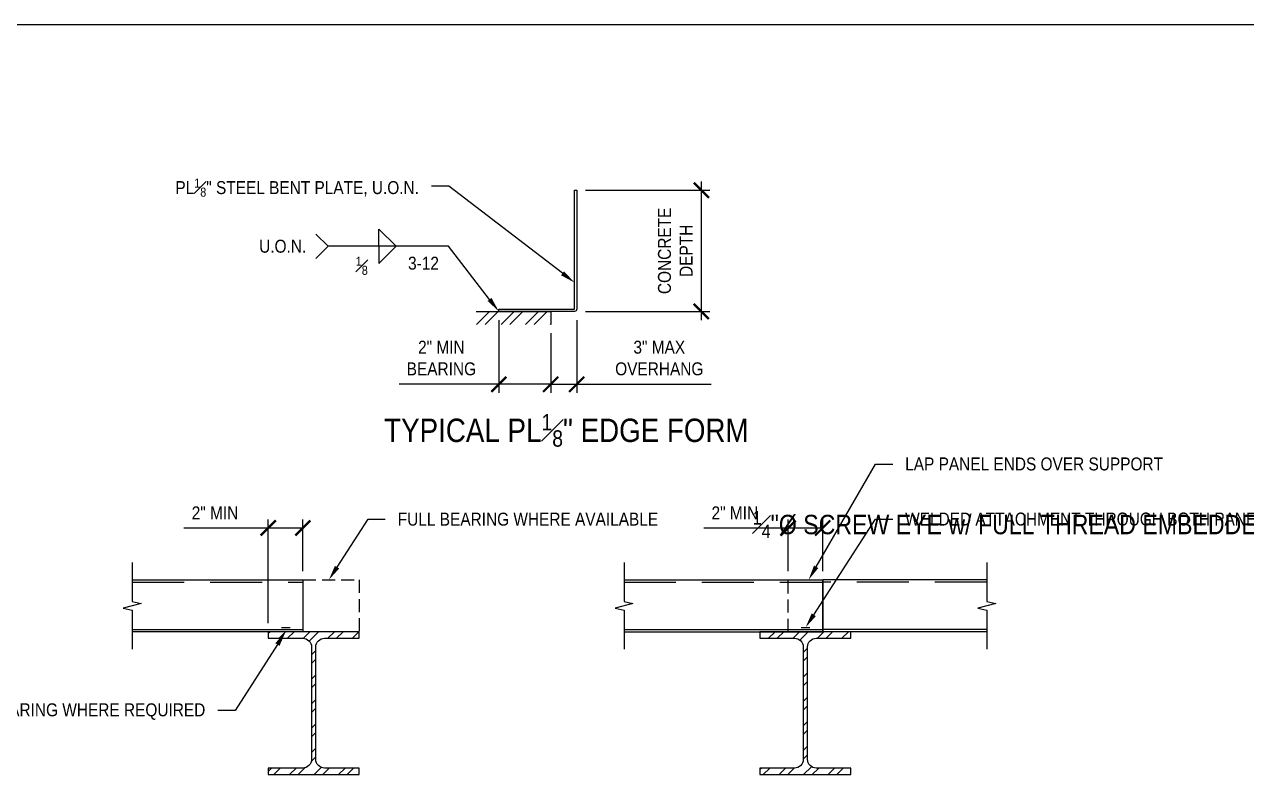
# Model space of a CAD drawing. Header units: inches. Extents: x -16404 to 14624, y -1591 to 16152.
# Drawn here: x -15316.9 to -15246.3, y 7580.7 to 7624 of the extents above; entities that cross this region are included whole.
import ezdxf
from ezdxf import colors
from ezdxf.entities.mleader import LeaderData, LeaderLine
from ezdxf.math import Vec2, Vec3

# ---------------------------------------------------------------- set-up
doc = ezdxf.new("R2010")
doc.units = ezdxf.units.IN
doc.header["$LTSCALE"] = 24
doc.header["$MEASUREMENT"] = 0
doc.linetypes.add('HIDDEN2', pattern=[0.1875, 0.125, -0.0625])
doc.linetypes.add('HIDDEN8', pattern=[0.04625, 0.03125, -0.015])
doc.layers.get('0').update_dxf_attribs({"linetype": 'CONTINUOUS'})
doc.layers.get('DefPoints').update_dxf_attribs({"color": 251, "linetype": 'CONTINUOUS'})
for name, color, linetype in [('S-ANNO-DIMS', 2, 'CONTINUOUS'), ('S-ANNO-NOTE', 4, 'CONTINUOUS'), ('S-BREAK', 2, 'CONTINUOUS'), ('S-STEEL', 4, 'CONTINUOUS')]:
    doc.layers.add(name, color=color, linetype=linetype)
doc.layers.add('S-ANNO-GRID-NONPLOT', color=251, linetype='CONTINUOUS', plot=False)
doc.layers.add('S-HATCH1', color=1, linetype='CONTINUOUS', transparency=0.5)
doc.styles.add('Arial', font='arial.ttf', dxfattribs={"width": 0.85})
doc.dimstyles.new('DIM-8$0', dxfattribs={"dimscale": 8, "dimtxt": 0.09375, "dimasz": 0.109375, "dimexe": 0.0625, "dimexo": 0.0625, "dimgap": 0.0625, "dimtad": 1, "dimdec": 4, "dimzin": 11, "dimdsep": 46, "dimlunit": 4, "dimtxsty": 'Arial', "dimblk1": 'ARCHTICK', "dimblk2": 'ARCHTICK', "dimsah": 1, "dimcen": 0.125, "dimdle": 0.0625, "dimclrd": 256, "dimclre": 256, "dimclrt": 4, "dimadec": 0, "dimazin": 0, "dimtfac": 1, "dimtdec": 4, "dimtmove": 0, "dimatfit": 3, "dimldrblk": 'ARCHTICK', "dimfxl": 1, "dimtolj": 1, "dimtzin": 11, "dimarcsym": 0})

# ---------------------------------------------------------------- blocks, each defined once
blk = doc.blocks.new('W8x21')
at = {"layer": 'S-HATCH1'}
h = blk.add_hatch(dxfattribs=at)
h.set_pattern_fill('STEEL', color=256, scale=8, style=0)
h.set_pattern_definition([(45, (-55.7914, -336.0449), (-0.7071068, 0.7071068), []), (45, (-55.7914, -335.5449), (-0.7071068, 0.7071068), [])])
edge = h.paths.add_edge_path()
edge.add_line((2.625, -4.125), (2.625, -3.75))
edge.add_line((2.625, -3.75), (0.625, -3.75))
edge.add_arc((0.625, -3.25), 0.5, 180, 270, ccw=False)
edge.add_line((0.125, -3.25), (0.125, 3.25))
edge.add_arc((0.625, 3.25), 0.5, 90, 180, ccw=False)
edge.add_line((0.625, 3.75), (2.625, 3.75))
edge.add_line((2.625, 3.75), (2.625, 4.125))
edge.add_line((2.625, 4.125), (-2.625, 4.125))
edge.add_line((-2.625, 4.125), (-2.625, 3.75))
edge.add_line((-2.625, 3.75), (-0.625, 3.75))
edge.add_arc((-0.625, 3.25), 0.5, 0, 90, ccw=False)
edge.add_line((-0.125, 3.25), (-0.125, -3.25))
edge.add_arc((-0.625, -3.25), 0.5, -90, 0, ccw=False)
edge.add_line((-0.625, -3.75), (-2.625, -3.75))
edge.add_line((-2.625, -3.75), (-2.625, -4.125))
edge.add_line((-2.625, -4.125), (2.625, -4.125))
at = {"layer": 'S-STEEL'}
blk.add_lwpolyline([(2.625, -4.125), (2.625, -3.75), (0.625, -3.75, -0.414214), (0.125, -3.25), (0.125, 3.25, -0.414214), (0.625, 3.75), (2.625, 3.75), (2.625, 4.125), (-2.625, 4.125), (-2.625, 3.75), (-0.625, 3.75, -0.414214), (-0.125, 3.25), (-0.125, -3.25, -0.414214), (-0.625, -3.75), (-2.625, -3.75), (-2.625, -4.125)], format="xyb", close=True, dxfattribs=at)
blk = doc.blocks.new('_ARCHTICK')
at = {"color": 0, "linetype": 'ByBlock', "const_width": 0.15}
blk.add_lwpolyline([(-0.5, -0.5), (0.5, 0.5)], dxfattribs=at)
blk = doc.blocks.new('*D2196')
at = {"layer": 'DefPoints', "color": 0, "transparency": 16777216}
for p in [(-15270.784, 7594.897), (-15272.784, 7591.9), (-15270.784, 7591.9)]:
    blk.add_point(p, dxfattribs=at)
at = {"layer": 'S-ANNO-DIMS', "lineweight": -2, "transparency": 16777216}
for p, q in [((-15272.784, 7594.897), (-15277.655, 7594.897)), ((-15270.784, 7594.897), (-15273.284, 7594.897)), ((-15272.784, 7592.4), (-15272.784, 7595.397)), ((-15270.784, 7592.4), (-15270.784, 7595.397))]:
    blk.add_line(p, q, dxfattribs=at)
at = {"layer": 'S-ANNO-DIMS', "lineweight": -2, "transparency": 16777216, "xscale": 0.875, "yscale": 0.875, "zscale": 0.875, "rotation": 180}
blk.add_blockref('_ARCHTICK', (-15272.784, 7594.897), dxfattribs=at)
at = {"layer": 'S-ANNO-DIMS', "lineweight": -2, "transparency": 16777216, "xscale": 0.875, "yscale": 0.875, "zscale": 0.875}
blk.add_blockref('_ARCHTICK', (-15270.784, 7594.897), dxfattribs=at)
at = {"layer": 'S-ANNO-DIMS', "color": 4, "transparency": 16777216, "insert": (-15275.859, 7595.774), "char_height": 0.75, "attachment_point": 5, "style": 'Arial'}
blk.add_mtext('\\A1;2" MIN', dxfattribs=at)
blk = doc.blocks.new('*D2197')
at = {"layer": 'DefPoints', "color": 0, "transparency": 16777216}
for p in [(-15300.819, 7594.897), (-15300.819, 7591.9), (-15302.819, 7588.9)]:
    blk.add_point(p, dxfattribs=at)
at = {"layer": 'S-ANNO-DIMS', "lineweight": -2, "transparency": 16777216}
for p, q in [((-15302.819, 7594.897), (-15307.69, 7594.897)), ((-15300.819, 7594.897), (-15303.319, 7594.897)), ((-15302.819, 7589.4), (-15302.819, 7595.397)), ((-15300.819, 7592.4), (-15300.819, 7595.397))]:
    blk.add_line(p, q, dxfattribs=at)
at = {"layer": 'S-ANNO-DIMS', "lineweight": -2, "transparency": 16777216, "xscale": 0.875, "yscale": 0.875, "zscale": 0.875, "rotation": 180}
blk.add_blockref('_ARCHTICK', (-15302.819, 7594.897), dxfattribs=at)
at = {"layer": 'S-ANNO-DIMS', "lineweight": -2, "transparency": 16777216, "xscale": 0.875, "yscale": 0.875, "zscale": 0.875}
blk.add_blockref('_ARCHTICK', (-15300.819, 7594.897), dxfattribs=at)
at = {"layer": 'S-ANNO-DIMS', "color": 4, "transparency": 16777216, "insert": (-15305.894, 7595.774), "char_height": 0.75, "attachment_point": 5, "style": 'Arial'}
blk.add_mtext('\\A1;2" MIN', dxfattribs=at)
blk = doc.blocks.new('*D2200')
at = {"layer": 'DefPoints', "color": 0, "transparency": 16777216}
for p in [(-15289.496, 7607.416), (-15286.496, 7606.666), (-15286.496, 7603.203)]:
    blk.add_point(p, dxfattribs=at)
at = {"layer": 'S-ANNO-DIMS', "lineweight": -2, "transparency": 16777216}
for p, q in [((-15289.496, 7606.916), (-15289.496, 7602.703)), ((-15286.496, 7606.166), (-15286.496, 7602.703)), ((-15289.496, 7603.203), (-15295.259, 7603.203)), ((-15286.496, 7603.203), (-15289.996, 7603.203))]:
    blk.add_line(p, q, dxfattribs=at)
at = {"layer": 'S-ANNO-DIMS', "lineweight": -2, "transparency": 16777216, "xscale": 0.875, "yscale": 0.875, "zscale": 0.875, "rotation": 180}
blk.add_blockref('_ARCHTICK', (-15289.496, 7603.203), dxfattribs=at)
at = {"layer": 'S-ANNO-DIMS', "lineweight": -2, "transparency": 16777216, "xscale": 0.875, "yscale": 0.875, "zscale": 0.875}
blk.add_blockref('_ARCHTICK', (-15286.496, 7603.203), dxfattribs=at)
at = {"layer": 'S-ANNO-DIMS', "color": 4, "transparency": 16777216, "insert": (-15292.815, 7604.717), "char_height": 0.75, "attachment_point": 5, "style": 'Arial'}
blk.add_mtext('\\A1;2" MIN\\PBEARING', dxfattribs=at)
blk = doc.blocks.new('*D2201')
at = {"layer": 'DefPoints', "color": 0, "transparency": 16777216}
for p in [(-15284.996, 7607.416), (-15286.496, 7606.666), (-15286.496, 7603.203)]:
    blk.add_point(p, dxfattribs=at)
at = {"layer": 'S-ANNO-DIMS', "lineweight": -2, "transparency": 16777216}
for p, q in [((-15284.996, 7606.916), (-15284.996, 7602.703)), ((-15286.496, 7606.166), (-15286.496, 7602.703)), ((-15286.496, 7603.203), (-15284.496, 7603.203)), ((-15284.996, 7603.203), (-15277.225, 7603.203))]:
    blk.add_line(p, q, dxfattribs=at)
at = {"layer": 'S-ANNO-DIMS', "lineweight": -2, "transparency": 16777216, "xscale": 0.875, "yscale": 0.875, "zscale": 0.875, "rotation": 180}
blk.add_blockref('_ARCHTICK', (-15286.496, 7603.203), dxfattribs=at)
at = {"layer": 'S-ANNO-DIMS', "lineweight": -2, "transparency": 16777216, "xscale": 0.875, "yscale": 0.875, "zscale": 0.875}
blk.add_blockref('_ARCHTICK', (-15284.996, 7603.203), dxfattribs=at)
at = {"layer": 'S-ANNO-DIMS', "color": 4, "transparency": 16777216, "insert": (-15280.225, 7604.718), "char_height": 0.75, "attachment_point": 5, "style": 'Arial'}
blk.add_mtext('\\A1;3" MAX\\POVERHANG', dxfattribs=at)
blk = doc.blocks.new('*D2202')
at = {"layer": 'DefPoints', "color": 0, "transparency": 16777216}
for p in [(-15284.996, 7614.416), (-15277.795, 7614.416), (-15284.996, 7607.416)]:
    blk.add_point(p, dxfattribs=at)
at = {"layer": 'S-ANNO-DIMS', "lineweight": -2, "transparency": 16777216}
for p, q in [((-15277.795, 7606.916), (-15277.795, 7614.916)), ((-15284.496, 7614.416), (-15277.295, 7614.416)), ((-15284.496, 7607.416), (-15277.295, 7607.416))]:
    blk.add_line(p, q, dxfattribs=at)
at = {"layer": 'S-ANNO-DIMS', "lineweight": -2, "transparency": 16777216, "xscale": 0.875, "yscale": 0.875, "zscale": 0.875}
for p, rotation in [((-15277.795, 7614.416), 90), ((-15277.795, 7607.416), 270)]:
    blk.add_blockref('_ARCHTICK', p, dxfattribs=dict(at, rotation=rotation))
at = {"layer": 'S-ANNO-DIMS', "color": 4, "transparency": 16777216, "insert": (-15279.301, 7610.916), "char_height": 0.75, "attachment_point": 5, "rotation": 90, "style": 'Arial'}
blk.add_mtext('\\A1;CONCRETE\\PDEPTH', dxfattribs=at)
blk = doc.blocks.new('Se_24x36_DETAILS_GRID')
blk.add_line((7.7674, 15.3333), (15.5348, 15.3333))

msp = doc.modelspace()

# ---------------------------------------------------------------- hatches: boundary and pattern name
at = {"layer": 'S-HATCH1'}
h = msp.add_hatch(dxfattribs=at)
h.set_pattern_fill('STEEL', color=256, scale=8, style=0)
h.set_pattern_definition([(45, (-23202.0778, 1727.0904), (-0.70710678, 0.70710678), []), (45, (-23202.0778, 1727.5904), (-0.70710678, 0.70710678), [])])
h.paths.add_polyline_path([(-15286.49622, 7607.41617), (-15290.81344, 7607.41617), (-15290.81344, 7606.66617), (-15286.49622, 7606.66617)])

# ---------------------------------------------------------------- linework, layer by layer
at = {"layer": 'S-ANNO-NOTE'}
for points in [[(-15300.05961, 7610.47063), (-15299.3525, 7611.17773), (-15300.05961, 7611.88484)], [(-15296.42727, 7611.17773), (-15296.42727, 7612.17773), (-15295.42727, 7611.17773)], [(-15296.42727, 7611.17773), (-15296.42727, 7610.17773), (-15295.42727, 7611.17773)]]:
    msp.add_lwpolyline(points, dxfattribs=at)
at = {"layer": 'S-BREAK'}
for points in [[(-15310.67314, 7592.90023), (-15310.67314, 7590.65261), (-15310.15424, 7590.52642), (-15311.19205, 7590.27404), (-15310.67314, 7590.14785), (-15310.67314, 7587.90023)], [(-15282.26294, 7592.90023), (-15282.26294, 7590.65261), (-15281.74404, 7590.52642), (-15282.78184, 7590.27404), (-15282.26294, 7590.14785), (-15282.26294, 7587.90023)], [(-15261.30473, 7592.90023), (-15261.30473, 7590.65261), (-15260.78583, 7590.52642), (-15261.82363, 7590.27404), (-15261.30473, 7590.14785), (-15261.30473, 7587.90023)]]:
    msp.add_lwpolyline(points, dxfattribs=at)
at = {"layer": 'S-STEEL', "color": 6}
for p, q in [((-15302.0552, 7589.15023), (-15301.5552, 7589.15023)), ((-15272.02397, 7589.15023), (-15271.52397, 7589.15023))]:
    msp.add_line(p, q, dxfattribs=at)
at = {"layer": 'S-STEEL'}
msp.add_lwpolyline([(-15284.99622, 7614.41617), (-15284.99622, 7607.54117, -0.41421356), (-15285.12122, 7607.41617), (-15289.49622, 7607.41617), (-15289.49622, 7607.54117), (-15285.12122, 7607.54117), (-15285.12122, 7614.41617)], format="xyb", close=True, dxfattribs=at)
at = {"layer": 'S-STEEL', "color": 2}
for points in [[(-15290.81344, 7607.41617), (-15286.49622, 7607.41617), (-15286.49622, 7606.66617), (-15286.49622, 7606.66617)], [(-15261.30473, 7591.90023), (-15270.78383, 7591.90023)], [(-15261.30473, 7589.02523), (-15270.78383, 7589.02523)], [(-15261.30473, 7588.90023), (-15270.78383, 7588.90023)]]:
    msp.add_lwpolyline(points, dxfattribs=at)
at = {"layer": 'S-STEEL'}
for points in [[(-15310.67314, 7591.90023), (-15300.81904, 7591.90023), (-15300.81904, 7588.90023), (-15310.67314, 7588.90023)], [(-15282.26294, 7591.90023), (-15270.78383, 7591.90023)], [(-15282.26294, 7588.90023), (-15270.78383, 7588.90023)]]:
    msp.add_lwpolyline(points, dxfattribs=at)
at = {"layer": 'S-STEEL', "color": 2, "linetype": 'HIDDEN2'}
for points in [[(-15310.67314, 7591.77523), (-15300.81904, 7591.77523)], [(-15282.26294, 7591.77523), (-15270.78383, 7591.77523)]]:
    msp.add_lwpolyline(points, dxfattribs=at)
at = {"layer": 'S-STEEL', "color": 1, "linetype": 'HIDDEN8'}
for points in [[(-15300.81904, 7591.90023), (-15297.56904, 7591.90023), (-15297.56904, 7588.90023)], [(-15272.78383, 7588.90023), (-15272.78383, 7591.90023)]]:
    msp.add_lwpolyline(points, dxfattribs=at)
at = {"layer": 'S-STEEL'}
msp.add_lwpolyline([(-15270.78383, 7588.90023), (-15270.78383, 7591.90023)], close=True, dxfattribs=at)
at = {"layer": 'S-STEEL', "color": 1, "linetype": 'HIDDEN2'}
msp.add_lwpolyline([(-15261.30473, 7591.77523), (-15270.78383, 7591.77523)], dxfattribs=at)
at = {"layer": 'S-STEEL', "color": 3}
for points in [[(-15310.67314, 7589.02523), (-15300.81904, 7589.02523)], [(-15282.26294, 7589.02523), (-15270.78383, 7589.02523)]]:
    msp.add_lwpolyline(points, dxfattribs=at)

# ---------------------------------------------------------------- block references
at = {"layer": 'S-ANNO-GRID-NONPLOT', "xscale": 12, "yscale": 12, "zscale": 12}
msp.add_blockref('Se_24x36_DETAILS_GRID', (-15425.43172, 7440), dxfattribs=at)
at = {"layer": 'S-STEEL'}
for p in [(-15300.19404, 7584.77523), (-15271.78383, 7584.77523)]:
    msp.add_blockref('W8x21', p, dxfattribs=at)

# ---------------------------------------------------------------- texts
at = {"layer": 'S-ANNO-NOTE', "char_height": 0.75, "style": 'Arial'}
for s, insert, width, attachment_point in [('U.O.N.', (-15300.62202, 7611.17773), 9.7010774, 6), ('\\A1;{\\H0.7x;\\S1#8;\\H1.42857x; }', (-15297.06753, 7610.57797), 2.4380472, 3), ('\\A1;{\\H1x;3-12}', (-15292.95789, 7610.57797), 2.4380472, 3)]:
    msp.add_mtext(s, dxfattribs=dict(at, insert=insert, width=width, attachment_point=attachment_point))
at = {"layer": 'S-ANNO-NOTE', "color": 6, "insert": (-15285.59313, 7601.48855), "char_height": 1.35, "width": 65.1404123, "attachment_point": 2, "style": 'Arial'}
msp.add_mtext('\\A1;\\pt25.65;TYPICAL PL{\\H0.7x;\\S1#8;}" EDGE FORM', dxfattribs=at)

# ---------------------------------------------------------------- dimensions: what is measured, and where the dimension line sits
at = {"layer": 'S-ANNO-DIMS'}
dim = msp.add_linear_dim(base=(-15277.79454, 7614.41617), p1=(-15284.99622, 7607.41617), p2=(-15284.99622, 7614.41617), angle=90, text='CONCRETE\\PDEPTH', dimstyle='DIM-8$0', dxfattribs=at)
dim.commit()
dim.dimension.update_dxf_attribs({"geometry": '*D2202', "text_midpoint": (-15279.30119, 7610.91617)})
for base, p1, p2, text, picture, middle in [((-15286.49622, 7603.20312), (-15289.49622, 7607.41617), (-15286.49622, 7606.66617), '2" MIN\\PBEARING', '*D2200', (-15292.81503, 7603.20312)), ((-15300.81904, 7594.89729), (-15302.81904, 7588.90023), (-15300.81904, 7591.90023), '<> MIN', '*D2197', (-15305.89404, 7594.89729)), ((-15270.78383, 7594.89729), (-15272.78383, 7591.90023), (-15270.78383, 7591.90023), '<> MIN', '*D2196', (-15275.85883, 7594.89729))]:
    dim = msp.add_linear_dim(base=base, p1=p1, p2=p2, text=text, dimstyle='DIM-8$0', dxfattribs=at)
    dim.commit()
    dim.dimension.update_dxf_attribs({"geometry": picture, "text_midpoint": middle, "dimtype": 160})
dim = msp.add_linear_dim(base=(-15286.49622, 7603.20312), p1=(-15284.99622, 7607.41617), p2=(-15286.49622, 7606.66617), angle=180, text='3" MAX\\POVERHANG', dimstyle='DIM-8$0', dxfattribs=at)
dim.commit()
dim.dimension.update_dxf_attribs({"geometry": '*D2201', "text_midpoint": (-15280.22459, 7603.20312), "dimtype": 160})

# ---------------------------------------------------------------- leaders
at = {"layer": 'S-ANNO-NOTE'}
ml = msp.add_multileader_mtext('Standard', dxfattribs=at)
ml.set_content('\\A1;SHEATHING PER PLAN', color=4, style='Arial')
ml.set_leader_properties(color=2)
ml.build(insert=Vec2(0, 0))
ml.multileader.update_dxf_attribs({"dogleg_length": 0.36, "arrow_head_size": 1.3125, "scale": 12})
ctx = ml.context
ctx.base_point, ctx.scale, ctx.char_height, ctx.arrow_head_size, ctx.landing_gap_size, ctx.plane_origin = Vec3(-15232.44994, 7621.0874), 12, 1.125, 1.3125, 1.08, Vec3(-15168.85976, 7916.84642)
ctx.text_align_type = 2
notes = []
notes.append((ctx, [(0, (1, 1, 0), (-15214.18723, 7621.0874), (-1, 0), 1.5, [(0, [(-15208.63062, 7609.31141)], 0, [])])]))
ctx.mtext.insert, ctx.mtext.width, ctx.mtext.alignment, ctx.mtext.flow_direction = Vec3(-15216.76723, 7621.65949), 15.3395772, 3, 5
ml = msp.add_multileader_mtext('Standard', dxfattribs=at)
ml.set_content('\\A1;SHEATHING PER PLAN', color=4, style='Arial')
ml.set_leader_properties(color=2)
ml.build(insert=Vec2(0, 0))
ml.multileader.update_dxf_attribs({"dogleg_length": 0.36, "arrow_head_size": 1.3125, "scale": 12})
ctx = ml.context
ctx.base_point, ctx.scale, ctx.char_height, ctx.arrow_head_size, ctx.landing_gap_size, ctx.plane_origin = Vec3(-15181.54206, 7621.0874), 12, 1.125, 1.3125, 1.08, Vec3(-15117.95189, 7916.84642)
ctx.text_align_type = 2
notes.append((ctx, [(0, (1, 1, 0), (-15163.27936, 7621.0874), (-1, 0), 1.5, [(0, [(-15157.72275, 7609.31141)], 0, [])])]))
ctx.mtext.insert, ctx.mtext.width, ctx.mtext.alignment, ctx.mtext.flow_direction = Vec3(-15165.85936, 7621.65949), 15.3395772, 3, 5
ml = msp.add_multileader_mtext('Standard', dxfattribs=at)
ml.set_content('\\A1;BEAM/JOIST PER PLAN', color=4, style='Arial')
ml.set_leader_properties(color=2)
ml.build(insert=Vec2(0, 0))
ml.multileader.update_dxf_attribs({"dogleg_length": 0.36, "arrow_head_size": 1.3125, "scale": 12})
ctx = ml.context
ctx.base_point, ctx.scale, ctx.char_height, ctx.arrow_head_size, ctx.landing_gap_size, ctx.plane_origin = Vec3(-15233.22404, 7616.03348), 12, 1.125, 1.3125, 1.08, Vec3(-15168.85976, 7901.28496)
ctx.text_align_type = 2
notes.append((ctx, [(0, (1, 1, 0), (-15214.85045, 7616.03348), (-1, 0), 1.5, [(0, [(-15212.13062, 7608.68641)], 0, [])])]))
ctx.mtext.insert, ctx.mtext.width, ctx.mtext.alignment, ctx.mtext.flow_direction = Vec3(-15217.43045, 7616.60557), 15.3395772, 3, 5
ml = msp.add_multileader_mtext('Standard', dxfattribs=at)
ml.set_content('\\A1;BEAM/JOIST PER PLAN', color=4, style='Arial')
ml.set_leader_properties(color=2)
ml.build(insert=Vec2(0, 0))
ml.multileader.update_dxf_attribs({"dogleg_length": 0.36, "arrow_head_size": 1.3125, "scale": 12})
ctx = ml.context
ctx.base_point, ctx.scale, ctx.char_height, ctx.arrow_head_size, ctx.landing_gap_size, ctx.plane_origin = Vec3(-15182.31617, 7616.03348), 12, 1.125, 1.3125, 1.08, Vec3(-15117.95189, 7901.28496)
ctx.text_align_type = 2
notes.append((ctx, [(0, (1, 1, 0), (-15163.94257, 7616.03348), (-1, 0), 1.5, [(0, [(-15161.22275, 7608.68641)], 0, [])])]))
ctx.mtext.insert, ctx.mtext.width, ctx.mtext.alignment, ctx.mtext.flow_direction = Vec3(-15166.52257, 7616.60557), 15.3395772, 3, 5
ml = msp.add_multileader_mtext('Standard', dxfattribs=at)
ml.set_content('\\A1;{\\C4;PL\\H0.7x;\\S1#8;\\H1.42857x;" STEEL BENT PLATE, U.O.N.}', color=4, style='Arial')
ml.set_leader_properties(color=2)
ml.build(insert=Vec2(0, 0))
ml.multileader.update_dxf_attribs({"dogleg_length": 0.36, "arrow_head_size": 0.875, "scale": 8})
ctx = ml.context
ctx.base_point, ctx.scale, ctx.char_height, ctx.arrow_head_size, ctx.landing_gap_size, ctx.plane_origin = Vec3(-15302.50322, 7614.64582), 8, 0.75, 0.875, 0.72, Vec3(-15346.21017, 7284.27605)
ctx.text_align_type = 2
notes.append((ctx, [(1, (1, 1, 0), (-15292.38965, 7614.64582), (-1, 0), 1, [(0, [(-15285.12122, 7609.08528)], 0, [])])]))
ctx.mtext.insert, ctx.mtext.width, ctx.mtext.alignment, ctx.mtext.flow_direction = Vec3(-15294.10965, 7615.095), 9.6483234, 3, 5
ml = msp.add_multileader_mtext('Standard', dxfattribs=at)
ml.set_content('', color=4, style='Arial')
ml.set_leader_properties(color=2)
ml.build(insert=Vec2(0, 0))
ml.multileader.update_dxf_attribs({"dogleg_length": 1.21451, "arrow_head_size": 0.875, "scale": 8})
ctx = ml.context
ctx.base_point, ctx.scale, ctx.char_height, ctx.arrow_head_size, ctx.landing_gap_size, ctx.plane_origin = Vec3(-15300.7925, 7611.17773), 8, 0.75, 0.875, 0.72, Vec3(-15286.971, 7603.27521)
ctx.text_align_type = 2
notes.append((ctx, [(0, (1, 1, 0), (-15292.40744, 7611.17773), (-1, 0), 6.94506, [(0, [(-15289.49622, 7607.41617)], 0, [])])]))
ctx.mtext.insert, ctx.mtext.alignment, ctx.mtext.flow_direction = Vec3(-15300.0725, 7611.55273), 3, 5
ml = msp.add_multileader_mtext('Standard', dxfattribs=at)
ml.set_content('\\A1;{\\C4;LAP PANEL ENDS OVER SUPPORT}', color=4, style='Arial')
ml.set_leader_properties(color=2)
ml.build(insert=Vec2(0, 0))
ml.multileader.update_dxf_attribs({"dogleg_length": 0.36, "arrow_head_size": 0.875, "scale": 8})
ctx = ml.context
ctx.base_point, ctx.scale, ctx.char_height, ctx.arrow_head_size, ctx.landing_gap_size, ctx.plane_origin = Vec3(-15361.00907, 7605.25261), 8, 0.75, 0.875, 0.72, Vec3(-15403.9527, 7281.96503)
notes.append((ctx, [(0, (1, 1, 0), (-15362.00907, 7605.25261), (1, 0), 1, [(0, [(-15365.87082, 7598.55867)], 0, [])])]))
ctx.mtext.insert, ctx.mtext.width, ctx.mtext.flow_direction = Vec3(-15360.28907, 7605.634), 8.3174974, 5
ml = msp.add_multileader_mtext('Standard', dxfattribs=at)
ml.set_content('\\A1;{\\H0.7x;\\S1#4;\\H1.42857x;"%%C SCREW EYE w/ FULL THREAD EMBEDDED (1\\H0.7x;\\S1#4;\\H1.42857x;" MIN), INSTALL IN DIRECTION OF WIRE}', color=4, style='Arial')
ml.set_leader_properties(color=2)
ml.build(insert=Vec2(0, 0))
ml.multileader.update_dxf_attribs({"dogleg_length": 0.36, "arrow_head_size": 1.3125, "scale": 12})
ctx = ml.context
ctx.base_point, ctx.scale, ctx.char_height, ctx.arrow_head_size, ctx.landing_gap_size, ctx.plane_origin = Vec3(-15239.87095, 7595.31587), 12, 1.125, 1.3125, 1.08, Vec3(-15170.61761, 7882.12079)
ctx.text_align_type = 2
notes.append((ctx, [(0, (1, 1, 0), (-15214.15601, 7595.31587), (-1, 0), 1.5, [(0, [(-15210.8606, 7605.41172)], 0, [])])]))
ctx.mtext.insert, ctx.mtext.width, ctx.mtext.alignment, ctx.mtext.flow_direction = Vec3(-15216.73601, 7595.88796), 22.2683179, 3, 5
ml = msp.add_multileader_mtext('Standard', dxfattribs=at)
ml.set_content('\\A1;{\\C4;FULL BEARING WHERE AVAILABLE}', color=4, style='Arial')
ml.set_leader_properties(color=2)
ml.build(insert=Vec2(0, 0))
ml.multileader.update_dxf_attribs({"dogleg_length": 0.36, "arrow_head_size": 0.875, "scale": 8})
ctx = ml.context
ctx.base_point, ctx.scale, ctx.char_height, ctx.arrow_head_size, ctx.landing_gap_size, ctx.plane_origin = Vec3(-15390.32588, 7602.0687), 8, 0.75, 0.875, 0.72, Vec3(-15326.46373, 7876.41422)
notes.append((ctx, [(1, (1, 1, 0), (-15391.32588, 7602.0687), (1, 0), 1, [(0, [(-15393.58948, 7598.55867)], 0, [])])]))
ctx.mtext.insert, ctx.mtext.width, ctx.mtext.flow_direction = Vec3(-15389.60588, 7602.4437), 10.1614241, 5
ml = msp.add_multileader_mtext('Standard', dxfattribs=at)
ml.set_content('\\A1;{\\C4;WELDED ATTACHMENT THROUGH BOTH PANELS}', color=4, style='Arial')
ml.set_leader_properties(color=2)
ml.build(insert=Vec2(0, 0))
ml.multileader.update_dxf_attribs({"dogleg_length": 0.36, "arrow_head_size": 0.875, "scale": 8})
ctx = ml.context
ctx.base_point, ctx.scale, ctx.char_height, ctx.arrow_head_size, ctx.landing_gap_size, ctx.plane_origin = Vec3(-15361.00907, 7602.0687), 8, 0.75, 0.875, 0.72, Vec3(-15297.14691, 7876.41422)
notes.append((ctx, [(1, (1, 1, 0), (-15362.00907, 7602.0687), (1, 0), 1, [(0, [(-15366.04613, 7595.80867)], 0, [])])]))
ctx.mtext.insert, ctx.mtext.width, ctx.mtext.flow_direction = Vec3(-15360.28907, 7602.45009), 10.1614241, 5
ml = msp.add_multileader_mtext('Standard', dxfattribs=at)
ml.set_content('\\A1;BRACING WIRE', color=4, style='Arial')
ml.set_leader_properties(color=2)
ml.build(insert=Vec2(0, 0))
ml.multileader.update_dxf_attribs({"dogleg_length": 0.36, "arrow_head_size": 1.3125, "scale": 12})
ctx = ml.context
ctx.base_point, ctx.scale, ctx.char_height, ctx.arrow_head_size, ctx.landing_gap_size, ctx.plane_origin = Vec3(-15229.39777, 7583.64595), 12, 1.125, 1.3125, 1.08, Vec3(-15170.61761, 7871.26431)
ctx.text_align_type = 2
notes.append((ctx, [(0, (1, 1, 0), (-15215.96197, 7583.64595), (-1, 0), 1.5, [(0, [(-15205.47893, 7600.15005)], 0, [])])]))
ctx.mtext.insert, ctx.mtext.width, ctx.mtext.alignment, ctx.mtext.flow_direction = Vec3(-15218.54197, 7584.21804), 21.8070608, 3, 5
ml = msp.add_multileader_mtext('Standard', dxfattribs=at)
ml.set_content('\\A1;{\\H0.7x;\\S1#4;\\H1.42857x;"%%C SCREW EYE w/ FULL THREAD EMBEDDED (1\\H0.7x;\\S1#4;\\H1.42857x;" MIN), INSTALL IN DIRECTION OF WIRE}', color=4, style='Arial')
ml.set_leader_properties(color=2)
ml.build(insert=Vec2(0, 0))
ml.multileader.update_dxf_attribs({"dogleg_length": 0.36, "arrow_head_size": 1.3125, "scale": 12})
ctx = ml.context
ctx.base_point, ctx.scale, ctx.char_height, ctx.arrow_head_size, ctx.landing_gap_size, ctx.plane_origin = Vec3(-15190.5756, 7594.02754), 12, 1.125, 1.3125, 1.08, Vec3(-15125.3584, 7875.53011)
ctx.text_align_type = 2
notes.append((ctx, [(0, (1, 1, 0), (-15164.86066, 7594.02754), (-1, 0), 1.5, [(0, [(-15161.57725, 7600.52341)], 0, [])])]))
ctx.mtext.insert, ctx.mtext.width, ctx.mtext.alignment, ctx.mtext.flow_direction = Vec3(-15167.44066, 7594.59963), 22.2683179, 3, 5
ml = msp.add_multileader_mtext('Standard', dxfattribs=at)
ml.set_content('\\A1;{\\C4;LAP PANEL ENDS OVER SUPPORT}', color=4, style='Arial')
ml.set_leader_properties(color=2)
ml.build(insert=Vec2(0, 0))
ml.multileader.update_dxf_attribs({"dogleg_length": 0.36, "arrow_head_size": 0.875, "scale": 8})
ctx = ml.context
ctx.base_point, ctx.scale, ctx.char_height, ctx.arrow_head_size, ctx.landing_gap_size, ctx.plane_origin = Vec3(-15266.73691, 7598.59417), 8, 0.75, 0.875, 0.72, Vec3(-15309.68054, 7271.14431)
notes.append((ctx, [(0, (1, 1, 0), (-15267.73691, 7598.59417), (1, 0), 1, [(0, [(-15271.59866, 7591.90023)], 0, [])])]))
ctx.mtext.insert, ctx.mtext.width, ctx.mtext.flow_direction = Vec3(-15266.01691, 7598.97556), 8.3174974, 5
ml = msp.add_multileader_mtext('Standard', dxfattribs=at)
ml.set_content('\\A1;{\\C4;FULL BEARING WHERE AVAILABLE}', color=4, style='Arial')
ml.set_leader_properties(color=2)
ml.build(insert=Vec2(0, 0))
ml.multileader.update_dxf_attribs({"dogleg_length": 0.36, "arrow_head_size": 0.875, "scale": 8})
ctx = ml.context
ctx.base_point, ctx.scale, ctx.char_height, ctx.arrow_head_size, ctx.landing_gap_size, ctx.plane_origin = Vec3(-15296.05372, 7595.41026), 8, 0.75, 0.875, 0.72, Vec3(-15232.19156, 7865.59351)
notes.append((ctx, [(1, (1, 1, 0), (-15297.05372, 7595.41026), (1, 0), 1, [(0, [(-15299.31732, 7591.90023)], 0, [])])]))
ctx.mtext.insert, ctx.mtext.width, ctx.mtext.flow_direction = Vec3(-15295.33372, 7595.78526), 10.1614241, 5
ml = msp.add_multileader_mtext('Standard', dxfattribs=at)
ml.set_content('\\A1;{\\C4;WELDED ATTACHMENT THROUGH BOTH PANELS}', color=4, style='Arial')
ml.set_leader_properties(color=2)
ml.build(insert=Vec2(0, 0))
ml.multileader.update_dxf_attribs({"dogleg_length": 0.36, "arrow_head_size": 0.875, "scale": 8})
ctx = ml.context
ctx.base_point, ctx.scale, ctx.char_height, ctx.arrow_head_size, ctx.landing_gap_size, ctx.plane_origin = Vec3(-15266.73691, 7595.41026), 8, 0.75, 0.875, 0.72, Vec3(-15202.87475, 7865.59351)
notes.append((ctx, [(1, (1, 1, 0), (-15267.73691, 7595.41026), (1, 0), 1, [(0, [(-15271.77397, 7589.15023)], 0, [])])]))
ctx.mtext.insert, ctx.mtext.width, ctx.mtext.flow_direction = Vec3(-15266.01691, 7595.79165), 10.1614241, 5
ml = msp.add_multileader_mtext('Standard', dxfattribs=at)
ml.set_content('\\A1;HANGING WIRE', color=4, style='Arial')
ml.set_leader_properties(color=2)
ml.build(insert=Vec2(0, 0))
ml.multileader.update_dxf_attribs({"dogleg_length": 0.36, "arrow_head_size": 1.3125, "scale": 12})
ctx = ml.context
ctx.base_point, ctx.scale, ctx.char_height, ctx.arrow_head_size, ctx.landing_gap_size, ctx.plane_origin = Vec3(-15180.1935, 7584.88765), 12, 1.125, 1.3125, 1.08, Vec3(-15121.32226, 7872.50601)
ctx.text_align_type = 2
notes.append((ctx, [(0, (1, 1, 0), (-15166.61876, 7584.88765), (-1, 0), 1.5, [(0, [(-15161.23188, 7593.78041)], 0, [])])]))
ctx.mtext.insert, ctx.mtext.width, ctx.mtext.alignment, ctx.mtext.flow_direction = Vec3(-15169.19876, 7585.45974), 21.8070608, 3, 5
ml = msp.add_multileader_mtext('Standard', dxfattribs=at)
ml.set_content('\\A1;MIN BEARING WHERE REQUIRED', color=4, style='Arial')
ml.set_leader_properties(color=2)
ml.build(insert=Vec2(0, 0))
ml.multileader.update_dxf_attribs({"dogleg_length": 0.36, "arrow_head_size": 0.875, "scale": 8})
ctx = ml.context
ctx.base_point, ctx.scale, ctx.char_height, ctx.arrow_head_size, ctx.landing_gap_size, ctx.plane_origin = Vec3(-15315.37943, 7584.3619), 8, 0.75, 0.875, 0.72, Vec3(-15358.20164, 7256.91204)
ctx.text_align_type = 2
notes.append((ctx, [(1, (1, 1, 0), (-15304.73455, 7584.3619), (-1, 0), 1, [(0, [(-15301.81507, 7588.90023)], 0, [])])]))
ctx.mtext.insert, ctx.mtext.width, ctx.mtext.alignment, ctx.mtext.flow_direction = Vec3(-15306.45455, 7584.76606), 9.033009, 3, 5
for ctx, leaders in notes:
    for number, flags, end, landing, length, lines in leaders:
        leader = LeaderData()
        leader.index, (leader.has_last_leader_line, leader.has_dogleg_vector, leader.attachment_direction) = number, flags
        leader.last_leader_point, leader.dogleg_vector, leader.dogleg_length = Vec3(end), Vec3(landing), length
        for number, points, colour, breaks in lines:
            line = LeaderLine()
            line.index, line.vertices, line.color, line.breaks = number, Vec3.list(points), colors.encode_raw_color(colour), breaks
            leader.lines.append(line)
        ctx.leaders.append(leader)

doc.saveas('drawing.dxf')
